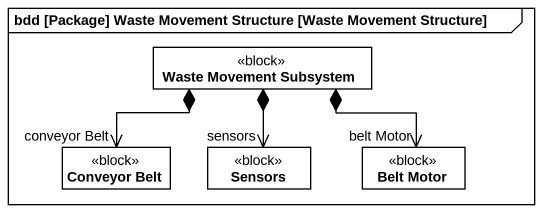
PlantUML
@startuml
mainframe bdd [Package] Waste Movement Structure [Waste Movement Structure]
hide circle
hide empty members
class "Waste Movement Subsystem" as Waste_Movement_Subsystem <<block>>
class "Conveyor Belt" as Conveyor_Belt <<block>>
class Sensors <<block>>
class "Belt Motor" as Belt_Motor <<block>>
Waste_Movement_Subsystem *--> "conveyor Belt" Conveyor_Belt
Waste_Movement_Subsystem *--> "sensors" Sensors
Waste_Movement_Subsystem *--> "belt Motor" Belt_Motor
@enduml
